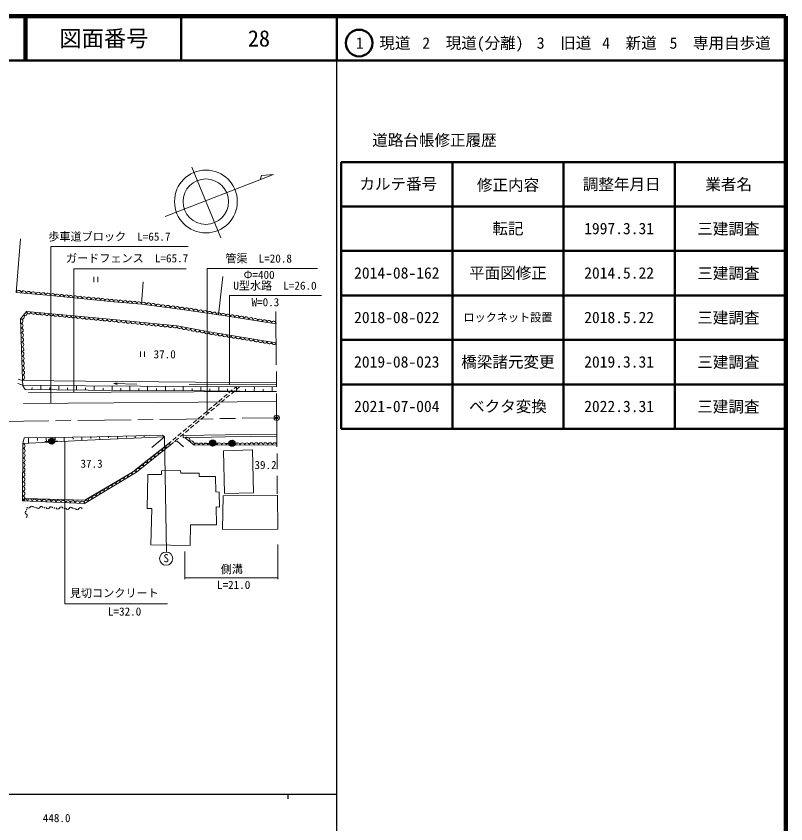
# Model space of a CAD drawing. Units: millimetres, scale not verified. Extents: x 40000 to 680000, y 20000 to 380000.
# Drawn here: x 506895 to 680000, y 198357 to 380000 of the extents above; entities that cross this region are included whole.
import ezdxf
from ezdxf.enums import TextEntityAlignment as Align

# ---------------------------------------------------------------- set-up
doc = ezdxf.new("R2010")
doc.units = ezdxf.units.MM
doc.header["$LTSCALE"] = 1000
doc.header["$PDMODE"] = 32
doc.header["$PDSIZE"] = 500
doc.linetypes.add('CHAIN', pattern=[18.5, 12, -1.5, 3.5, -1.5])
for name, color, linetype, lineweight in [('M-BGD', 7, 'Continuous', 13), ('M-BMK', 2, 'CHAIN', 13), ('M-BMK-SRVR', 3, 'Continuous', 13), ('M-STR-HTXT', 7, 'Continuous', 13), ('M-TTL', 2, 'Continuous', 140), ('M-TTL-BAND', 7, 'Continuous', 25), ('M-TTL-FRAM', 2, 'Continuous', 50), ('M-TTL-LINE', 7, 'Continuous', 50)]:
    doc.layers.add(name, color=color, linetype=linetype, lineweight=lineweight)
doc.layers.add('M-OTRS', color=6, linetype='Continuous')
doc.layers.add('M-TTL-TXT', color=7, linetype='Continuous')
doc.styles.add('ＭＳ ゴシック', font='')
doc.styles.get('ＭＳ ゴシック').set_extended_font_data('MS Gothic')

msp = doc.modelspace()

# ---------------------------------------------------------------- hatches: boundary and pattern name
at = {"layer": 'M-BGD'}
for points in [[(515579, 284350, 0.97359), (514224, 284517, 0.01338), (514219, 284480, 0.41421), (514834, 283735, 0.41421)], [(551758, 283919, 0.97359), (550403, 284086, 0.01338), (550398, 284049, 0.41421), (551013, 283304, 0.41421)], [(556134, 283887, 0.97359), (554779, 284054, 0.01338), (554774, 284018, 0.41421), (555389, 283273, 0.41421)]]:
    msp.add_hatch(color=256, dxfattribs=at).paths.add_polyline_path(points)

# ---------------------------------------------------------------- linework, layer by layer
for p, q in [((507863, 329918), (506929, 317878)), ((535054, 315218), (535470, 320237)), ((552429, 312814), (553400, 321483)), ((514617, 317144), (506929, 317878)), ((528847, 315752), (514617, 317144)), ((535054, 315218), (528847, 315752)), ((534825, 304571), (534825, 303371)), ((535725, 303371), (535725, 304571)), ((507337, 298366), (508347, 298039)), ((508369, 297038), (507291, 297412)), ((510458, 296029), (510464, 296525)), ((512458, 296005), (512470, 296998)), ((514458, 295981), (514464, 296482)), ((516458, 295958), (516470, 296958)), ((518458, 295934), (518464, 296438)), ((520458, 295910), (520470, 296919)), ((522458, 295888), (522462, 296395)), ((524457, 295871), (524466, 296883)), ((526457, 295853), (526462, 296361)), ((528457, 295835), (528466, 296852)), ((528890, 297396), (529594, 297563)), ((534028, 297270), (528890, 297396)), ((528890, 297396), (529585, 297195)), ((530457, 295818), (530462, 296328)), ((532457, 295800), (532466, 296820)), ((534457, 295783), (534458, 296289)), ((536457, 295778), (536460, 296788)), ((538457, 295773), (538458, 296268)), ((540457, 295767), (540460, 296757)), ((542457, 295762), (542458, 296247)), ((544457, 295756), (544460, 296727)), ((565444, 297107), (545782, 297158)), ((546457, 295751), (546458, 296229)), ((548457, 295739), (548466, 296696)), ((550457, 295720), (550462, 296206)), ((552457, 295701), (552466, 296674)), ((554457, 295682), (554461, 296177)), ((555893, 296255), (556365, 296652)), ((556440, 296062), (557136, 296648)), ((556457, 295662), (556468, 296652)), ((558456, 295640), (558462, 296146)), ((560456, 295617), (560468, 296630)), ((562456, 295595), (562462, 296112)), ((564456, 295573), (564468, 296607)), ((509668, 295389), (565456, 295561)), ((553598, 294323), (554363, 294967)), ((554145, 294129), (554910, 294773)), ((554746, 295289), (555511, 295933)), ((555292, 295095), (556057, 295740)), ((551304, 292390), (552069, 293034)), ((551850, 292197), (552615, 292841)), ((552451, 293356), (553216, 294000)), ((552998, 293163), (553763, 293807)), ((549009, 290458), (549774, 291102)), ((549556, 290264), (550320, 290908)), ((550156, 291424), (550921, 292068)), ((550703, 291231), (551468, 291875)), ((546714, 288525), (547479, 289169)), ((547261, 288332), (548026, 288976)), ((547862, 289491), (548627, 290136)), ((548408, 289298), (549173, 289942)), ((544420, 286593), (545184, 287237)), ((544966, 286399), (545731, 287044)), ((545567, 287559), (546332, 288203)), ((546114, 287366), (546878, 288010)), ((511680, 285202), (511692, 284589)), ((513679, 285241), (513701, 284148)), ((515679, 285281), (515690, 284735)), ((517678, 285321), (517698, 284361)), ((519678, 285361), (519688, 284881)), ((521678, 285400), (521694, 284573)), ((523677, 285440), (523685, 285026)), ((525677, 285480), (525691, 284750)), ((527676, 285520), (527684, 285155)), ((529676, 285560), (529689, 284917)), ((531676, 285599), (531682, 285278)), ((533675, 285639), (533686, 285085)), ((535675, 285679), (535680, 285402)), ((540221, 285359), (537434, 282986)), ((540221, 285359), (540694, 259479)), ((542125, 284660), (542890, 285304)), ((543272, 285627), (544037, 286271)), ((543819, 285433), (544584, 286077)), ((544452, 285692), (544446, 285192)), ((509680, 285162), (509704, 283936)), ((514221, 284337), (513358, 284353)), ((515582, 284398), (516200, 284406)), ((541271, 283941), (541742, 284338)), ((541271, 283941), (541593, 283559)), ((541593, 283559), (542289, 284145)), ((542671, 284467), (543436, 285111)), ((550399, 283907), (549537, 283922)), ((551761, 283967), (552378, 283975)), ((554776, 283875), (553913, 283890)), ((556137, 283935), (556754, 283943))]:
    msp.add_line(p, q, dxfattribs=at)
for points in [[(565339, 310818), (553971, 312582), (543713, 314125), (535054, 315218)], [(508343, 298232), (507906, 311962), (509245, 313606), (526353, 312003), (543104, 310339), (550279, 308970), (565372, 306559)], [(508343, 298232), (508373, 296890), (508917, 296047), (530243, 295795), (549153, 295743), (565456, 295561)], [(508347, 298039), (522487, 297899), (547226, 297703), (565454, 297602)], [(508369, 297038), (522478, 296899), (547219, 296703), (565448, 296602)], [(508547, 292862), (538992, 293091), (565473, 293366)], [(508397, 283867), (508680, 285142), (525073, 285394), (539784, 285761), (540221, 285359)], [(508397, 283867), (522924, 284638), (540221, 285359)], [(544446, 285192), (553967, 285372), (565533, 285530)], [(544452, 285692), (553959, 285872), (565526, 286030)], [(565548, 283575), (546919, 283488), (544893, 285201)], [(541593, 283559), (533956, 277450), (522285, 270409), (508355, 270999), (508397, 283867)], [(509082, 271550), (522354, 271172), (533070, 277440), (535382, 279331), (541271, 283941)], [(544508, 283109), (543077, 284402), (542429, 284262)]]:
    msp.add_lwpolyline(points, dxfattribs=at)
for points in [[(553755, 272680), (553545, 282272), (560027, 282446), (560241, 272814)], [(536504, 276932), (536382, 269297), (537377, 269297), (537169, 261084), (546061, 260944), (546114, 265626), (551949, 265626), (551897, 269627), (552613, 269610), (552578, 272964), (551809, 273017), (551757, 276494), (548018, 276476), (548018, 277227), (543895, 277210), (543877, 277856), (539615, 277769), (539580, 276913)], [(553423, 272138), (553283, 264521), (565740, 264661), (565635, 272261)]]:
    msp.add_lwpolyline(points, close=True, dxfattribs=at)
at = {"layer": 'M-BGD', "lineweight": 25}
for centre in [(514899, 284415), (551078, 283984), (555454, 283952)]:
    msp.add_circle(centre, 683, dxfattribs=at)
at = {"layer": 'M-BGD'}
for centre, radius in [((509243, 269075), 50), ((511125, 269548), 50), ((513324, 269480), 50), ((515523, 269412), 50), ((517722, 269344), 50), ((519921, 269276), 50), ((540622, 257996), 1485)]:
    msp.add_circle(centre, radius, dxfattribs=at)
for centre, radius, start, end in [((507473, 317772), 554, 0.16477, 168.92998), ((508571, 317667), 554, 0.16477, 168.92998), ((509670, 317562), 554, 0.16477, 168.92998), ((510768, 317457), 554, 0.16477, 168.92998), ((511866, 317352), 554, 0.16477, 168.92998), ((512964, 317247), 554, 0.16477, 168.92998), ((514062, 317143), 554, 0.16477, 168.92998), ((515124, 317084), 511, 355.62009, 173.20784), ((516140, 316984), 511, 355.62009, 173.20784), ((517157, 316885), 511, 355.62009, 173.20784), ((518173, 316786), 511, 355.62009, 173.20784), ((519190, 316686), 511, 355.62009, 173.20784), ((520206, 316587), 511, 355.62009, 173.20784), ((521222, 316487), 511, 355.62009, 173.20784), ((522239, 316388), 511, 355.62009, 173.20784), ((523255, 316289), 511, 355.62009, 173.20784), ((524272, 316189), 511, 355.62009, 173.20784), ((525288, 316090), 511, 355.62009, 173.20784), ((526305, 315990), 511, 355.62009, 173.20784), ((527321, 315891), 511, 355.62009, 173.20784), ((528337, 315791), 511, 355.62009, 173.20784), ((529362, 315688), 520, 357.23699, 172.91817), ((530397, 315599), 520, 357.23699, 172.91817), ((531431, 315510), 520, 357.23699, 172.91817), ((532466, 315421), 520, 357.23699, 172.91817), ((533501, 315332), 520, 357.23699, 172.91817), ((534535, 315243), 520, 357.23699, 172.91817), ((535589, 315102), 548, 357.78706, 167.82425), ((536672, 314966), 548, 357.78706, 167.82425), ((537754, 314829), 548, 357.78706, 167.82425), ((538836, 314692), 548, 357.78706, 167.82425), ((539919, 314556), 548, 357.78706, 167.82425), ((541001, 314419), 548, 357.78706, 167.82425), ((542084, 314283), 548, 357.78706, 167.82425), ((543166, 314146), 548, 357.78706, 167.82425), ((544223, 314029), 519, 353.54833, 169.34701), ((545249, 313875), 519, 353.54833, 169.34701), ((508217, 312393), 531, 234.18701, 47.51991), ((508886, 313215), 531, 234.18701, 47.51991), ((509748, 313565), 505, 175.25709, 354.03126), ((510755, 313470), 505, 175.25709, 354.03126), ((511761, 313376), 505, 175.25709, 354.03126), ((512767, 313282), 505, 175.25709, 354.03126), ((513774, 313187), 505, 175.25709, 354.03126), ((514780, 313093), 505, 175.25709, 354.03126), ((515786, 312999), 505, 175.25709, 354.03126), ((516793, 312904), 505, 175.25709, 354.03126), ((517799, 312810), 505, 175.25709, 354.03126), ((518806, 312716), 505, 175.25709, 354.03126), ((519812, 312621), 505, 175.25709, 354.03126), ((520818, 312527), 505, 175.25709, 354.03126), ((521825, 312432), 505, 175.25709, 354.03126), ((546275, 313720), 519, 353.54833, 169.34701), ((547301, 313566), 519, 353.54833, 169.34701), ((548326, 313412), 519, 353.54833, 169.34701), ((549352, 313258), 519, 353.54833, 169.34701), ((550378, 313103), 519, 353.54833, 169.34701), ((551404, 312949), 519, 353.54833, 169.34701), ((552430, 312795), 519, 353.54833, 169.34701), ((553456, 312640), 519, 353.54833, 169.34701), ((554484, 312479), 523, 353.74337, 168.6143), ((555518, 312318), 523, 353.74337, 168.6143), ((556551, 312158), 523, 353.74337, 168.6143), ((557585, 311998), 523, 353.74337, 168.6143), ((507894, 311433), 529, 274.97859, 88.65963), ((507928, 310377), 529, 274.97859, 88.65963), ((522831, 312338), 505, 175.25709, 354.03126), ((523837, 312244), 505, 175.25709, 354.03126), ((524844, 312149), 505, 175.25709, 354.03126), ((525850, 312055), 505, 175.25709, 354.03126), ((526879, 311977), 527, 177.23894, 351.42034), ((527926, 311873), 527, 177.23894, 351.42034), ((528973, 311769), 527, 177.23894, 351.42034), ((530020, 311665), 527, 177.23894, 351.42034), ((531067, 311561), 527, 177.23894, 351.42034), ((532114, 311457), 527, 177.23894, 351.42034), ((533160, 311353), 527, 177.23894, 351.42034), ((534207, 311249), 527, 177.23894, 351.42034), ((535254, 311146), 527, 177.23894, 351.42034), ((536301, 311042), 527, 177.23894, 351.42034), ((537348, 310938), 527, 177.23894, 351.42034), ((538395, 310834), 527, 177.23894, 351.42034), ((539442, 310730), 527, 177.23894, 351.42034), ((540489, 310626), 527, 177.23894, 351.42034), ((558618, 311837), 523, 353.74337, 168.6143), ((559651, 311677), 523, 353.74337, 168.6143), ((560685, 311517), 523, 353.74337, 168.6143), ((561718, 311356), 523, 353.74337, 168.6143), ((562752, 311196), 523, 353.74337, 168.6143), ((563785, 311035), 523, 353.74337, 168.6143), ((564819, 310875), 523, 353.74337, 168.6143), ((507961, 309321), 529, 274.97859, 88.65963), ((507995, 308265), 529, 274.97859, 88.65963), ((541536, 310522), 527, 177.23894, 351.42034), ((542583, 310418), 527, 177.23894, 351.42034), ((543621, 310263), 522, 171.63547, 346.74978), ((544646, 310068), 522, 171.63547, 346.74978), ((545671, 309872), 522, 171.63547, 346.74978), ((546696, 309676), 522, 171.63547, 346.74978), ((547721, 309481), 522, 171.63547, 346.74978), ((548746, 309285), 522, 171.63547, 346.74978), ((549771, 309089), 522, 171.63547, 346.74978), ((550784, 308899), 510, 171.99766, 349.85216), ((551790, 308738), 510, 171.99766, 349.85216), ((508028, 307209), 529, 274.97859, 88.65963), ((552796, 308577), 510, 171.99766, 349.85216), ((553802, 308416), 510, 171.99766, 349.85216), ((554809, 308256), 510, 171.99766, 349.85216), ((555815, 308095), 510, 171.99766, 349.85216), ((556821, 307934), 510, 171.99766, 349.85216), ((557827, 307774), 510, 171.99766, 349.85216), ((558833, 307613), 510, 171.99766, 349.85216), ((559839, 307452), 510, 171.99766, 349.85216), ((560845, 307291), 510, 171.99766, 349.85216), ((561852, 307131), 510, 171.99766, 349.85216), ((562858, 306970), 510, 171.99766, 349.85216), ((508062, 306152), 529, 274.97859, 88.65963), ((508095, 305096), 529, 274.97859, 88.65963), ((563864, 306809), 510, 171.99766, 349.85216), ((564870, 306649), 510, 171.99766, 349.85216), ((508129, 304040), 529, 274.97859, 88.65963), ((508162, 302984), 529, 274.97859, 88.65963), ((508196, 301928), 529, 274.97859, 88.65963), ((508230, 300871), 529, 274.97859, 88.65963), ((508263, 299815), 529, 274.97859, 88.65963), ((508297, 298759), 529, 274.97859, 88.65963), ((545277, 284627), 690, 335.78732, 123.82859), ((508357, 283331), 538, 273.81517, 85.81638), ((541197, 283184), 545, 43.41032, 213.90177), ((546290, 283771), 690, 335.78732, 123.82859), ((547437, 283473), 518, 2.23361, 178.29807), ((548472, 283478), 518, 2.23361, 178.29807), ((549507, 283483), 518, 2.23361, 178.29807), ((550542, 283487), 518, 2.23361, 178.29807), ((551577, 283492), 518, 2.23361, 178.29807), ((552611, 283497), 518, 2.23361, 178.29807), ((553646, 283502), 518, 2.23361, 178.29807), ((554681, 283507), 518, 2.23361, 178.29807), ((555716, 283511), 518, 2.23361, 178.29807), ((556751, 283516), 518, 2.23361, 178.29807), ((557786, 283521), 518, 2.23361, 178.29807), ((558821, 283526), 518, 2.23361, 178.29807), ((559856, 283531), 518, 2.23361, 178.29807), ((560891, 283535), 518, 2.23361, 178.29807), ((561926, 283540), 518, 2.23361, 178.29807), ((562961, 283545), 518, 2.23361, 178.29807), ((563996, 283550), 518, 2.23361, 178.29807), ((565031, 283555), 518, 2.23361, 178.29807), ((508350, 281186), 538, 273.81517, 85.81638), ((508354, 282258), 538, 273.81517, 85.81638), ((538651, 281148), 545, 43.41032, 213.90177), ((539500, 281826), 545, 43.41032, 213.90177), ((540348, 282505), 545, 43.41032, 213.90177), ((508347, 280114), 538, 273.81517, 85.81638), ((536954, 279790), 545, 43.41032, 213.90177), ((537802, 280469), 545, 43.41032, 213.90177), ((508340, 277969), 538, 273.81517, 85.81638), ((508344, 279041), 538, 273.81517, 85.81638), ((534408, 277754), 545, 43.41032, 213.90177), ((535257, 278433), 545, 43.41032, 213.90177), ((536105, 279111), 545, 43.41032, 213.90177), ((508333, 275824), 538, 273.81517, 85.81638), ((508337, 276897), 538, 273.81517, 85.81638), ((531724, 276074), 525, 33.81343, 208.39118), ((532622, 276616), 525, 33.81343, 208.39118), ((533520, 277158), 525, 33.81343, 208.39118), ((508330, 274752), 538, 273.81517, 85.81638), ((528133, 273908), 525, 33.81343, 208.39118), ((529031, 274450), 525, 33.81343, 208.39118), ((529929, 274991), 525, 33.81343, 208.39118), ((530826, 275533), 525, 33.81343, 208.39118), ((508323, 272607), 538, 273.81517, 85.81638), ((508326, 273680), 538, 273.81517, 85.81638), ((525440, 272283), 525, 33.81343, 208.39118), ((526338, 272825), 525, 33.81343, 208.39118), ((527235, 273366), 525, 33.81343, 208.39118), ((508319, 271535), 538, 273.81517, 85.81638), ((508889, 270938), 538, 1.58171, 173.56939), ((509961, 270893), 538, 1.58171, 173.56939), ((511032, 270848), 538, 1.58171, 173.56939), ((512104, 270802), 538, 1.58171, 173.56939), ((513175, 270757), 538, 1.58171, 173.56939), ((514247, 270712), 538, 1.58171, 173.56939), ((515318, 270666), 538, 1.58171, 173.56939), ((516390, 270621), 538, 1.58171, 173.56939), ((517462, 270575), 538, 1.58171, 173.56939), ((518533, 270530), 538, 1.58171, 173.56939), ((519605, 270485), 538, 1.58171, 173.56939), ((520676, 270439), 538, 1.58171, 173.56939), ((521748, 270394), 538, 1.58171, 173.56939), ((522747, 270658), 525, 33.81343, 208.39118), ((523644, 271200), 525, 33.81343, 208.39118), ((524542, 271742), 525, 33.81343, 208.39118), ((509656, 269750), 406, 200.8512, 335.61147), ((510396, 269414), 406, 20.8512, 155.61147), ((511855, 269682), 406, 200.8512, 335.61147), ((512595, 269346), 406, 20.8512, 155.61147), ((514054, 269614), 406, 200.8512, 335.61147), ((514794, 269278), 406, 20.8512, 155.61147), ((516253, 269546), 406, 200.8512, 335.61147), ((516993, 269211), 406, 20.8512, 155.61147), ((518451, 269478), 406, 200.8512, 335.61147), ((519191, 269143), 406, 20.8512, 155.61147), ((520650, 269410), 406, 200.8512, 335.61147), ((521390, 269075), 406, 20.8512, 155.61147), ((509354, 268342), 406, 109.04353, 243.8038), ((508995, 267613), 406, 289.04353, 63.8038)]:
    msp.add_arc(centre, radius, start, end, dxfattribs=at)
at = {"layer": 'M-BMK'}
for p, q in [((565317, 313616), (565632, 272586)), ((465235, 288299), (565501, 289667))]:
    msp.add_line(p, q, dxfattribs=at)
at = {"layer": 'M-BMK-SRVR'}
msp.add_line((552915, 330122), (546401, 346027), dxfattribs=at)
msp.add_lwpolyline([(540393, 334970), (564780, 344361), (562101, 344132), (561797, 343212)], dxfattribs=at)
for centre, radius in [((549573, 338311), 7063), ((549544, 338281), 5107), ((565501, 289667), 600)]:
    msp.add_circle(centre, radius, dxfattribs=at)
at = {"layer": 'M-OTRS'}
msp.add_point((565501, 289667), dxfattribs=at)
at = {"layer": 'M-STR-HTXT'}
for p, q in [((524392, 321350), (524392, 320150)), ((525292, 320150), (525292, 321350)), ((565745, 261160), (565745, 253421)), ((544867, 259623), (544867, 253421)), ((544867, 253683), (565745, 253683))]:
    msp.add_line(p, q, dxfattribs=at)
for points in [[(514728, 292909), (514728, 328207), (545566, 328207)], [(519852, 295420), (519852, 323172), (545123, 323172)], [(549887, 290812), (549887, 323242), (574671, 323242)], [(554849, 297134), (554849, 317150), (575590, 317150)], [(517847, 284368), (517847, 247850), (540903, 247850)]]:
    msp.add_lwpolyline(points, dxfattribs=at)
at = {"layer": 'M-TTL'}
for p, q in [((680000, 380000), (40000, 380000)), ((680000, 20000), (680000, 380000))]:
    msp.add_line(p, q, dxfattribs=at)
at = {"layer": 'M-TTL-BAND'}
for p, q in [((579000, 20000), (579000, 370000)), ((40000, 205000), (579000, 205000)), ((568000, 205000), (568000, 204000))]:
    msp.add_line(p, q, dxfattribs=at)
at = {"layer": 'M-TTL-FRAM'}
for p, q in [((580000, 347197), (580000, 287197)), ((580000, 347197), (680000, 347197)), ((580000, 287197), (680000, 287197))]:
    msp.add_line(p, q, dxfattribs=at)
at = {"layer": 'M-TTL-LINE'}
for p, q in [((508747, 380000), (508747, 370000)), ((509247, 380000), (509247, 370000)), ((543997, 380000), (543997, 370000)), ((579000, 380000), (579000, 370000)), ((40000, 370000), (680000, 370000)), ((605000, 347197), (605000, 287197)), ((630000, 347197), (630000, 287197)), ((655000, 347197), (655000, 287197)), ((580000, 337197), (680000, 337197)), ((580000, 327197), (680000, 327197)), ((580000, 317197), (680000, 317197)), ((580000, 307197), (680000, 307197)), ((580000, 297197), (680000, 297197))]:
    msp.add_line(p, q, dxfattribs=at)
msp.add_circle((584031, 373958), 3000, dxfattribs=at)

# ---------------------------------------------------------------- texts
at = {"layer": 'M-BGD', "style": 'ＭＳ ゴシック'}
for s, p in [('37.0', (540303, 302498)), ('37.3', (523860, 277889)), ('39.2', (562977, 277596)), ('S', (540646, 256643))]:
    msp.add_text(s, height=1833, dxfattribs=at).set_placement(p, align=Align.BOTTOM_CENTER)
at = {"layer": 'M-STR-HTXT', "style": 'ＭＳ ゴシック'}
for s, p in [('歩車道ブロック\u3000L=65.7', (527860, 328962)), ('ガードフェンス\u3000L=65.7', (531840, 324081)), ('管渠\u3000L=20.8', (561428, 324032)), ('U型水路\u3000L=26.0', (565100, 317930)), ('W=0.3', (562951, 314209)), ('側溝', (555410, 254160)), ('L=21.0', (555814, 250640)), ('見切コンクリート', (528962, 248795)), ('L=32.0', (531287, 244645))]:
    msp.add_text(s, height=1833, dxfattribs=at).set_placement(p, align=Align.BOTTOM_CENTER)
msp.add_text('Φ=400', height=1833, dxfattribs=at).set_placement((558038, 320364), align=Align.BOTTOM_LEFT)
at = {"layer": 'M-TTL-BAND', "style": 'ＭＳ ゴシック'}
msp.add_text('448.0', height=1833, dxfattribs=at).set_placement((516000, 198195), align=Align.BOTTOM_CENTER)
at = {"layer": 'M-TTL-TXT', "style": 'ＭＳ ゴシック'}
for s, height, p in [('図面番号', 3666, (526622, 375000)), ('28', 3666, (561497, 375000)), ('1\u3000現道', 2566, (589448, 373958)), ('2\u3000現道(分離)', 2566, (609619, 373958)), ('3\u3000旧道', 2566, (630121, 373958)), ('4\u3000新道', 2566, (644824, 373958)), ('5\u3000専用自歩道', 2566, (665228, 373958)), ('道路台帳修正履歴', 2566, (600968, 352113)), ('カルテ番号', 2566, (592839, 342277)), ('修正内容', 2566, (617509, 342023)), ('調整年月日', 2566, (643089, 342197)), ('業者名', 2566, (667134, 342197)), ('転記', 2566, (617500, 332245)), ('1997.3.31', 2566, (642500, 332245)), ('三建調査', 2566, (667077, 332189)), ('2014-08-162', 2566, (592500, 322245)), ('平面図修正', 2566, (617500, 322245)), ('2014.5.22', 2566, (642500, 322245)), ('三建調査', 2566, (667077, 322189)), ('2018-08-022', 2566, (592500, 312245)), ('ロックネット設置', 1833, (617500, 312245)), ('2018.5.22', 2566, (642500, 312245)), ('三建調査', 2566, (667077, 312189)), ('2019-08-023', 2566, (592500, 302245)), ('橋梁諸元変更', 2566, (617500, 302245)), ('2019.3.31', 2566, (642500, 302245)), ('三建調査', 2566, (667077, 302189)), ('2021-07-004', 2566, (592500, 292245)), ('ベクタ変換', 2566, (617500, 292245)), ('2022.3.31', 2566, (642500, 292245)), ('三建調査', 2566, (667077, 292189))]:
    msp.add_text(s, height=height, dxfattribs=at).set_placement(p, align=Align.MIDDLE_CENTER)

doc.saveas('drawing.dxf')
